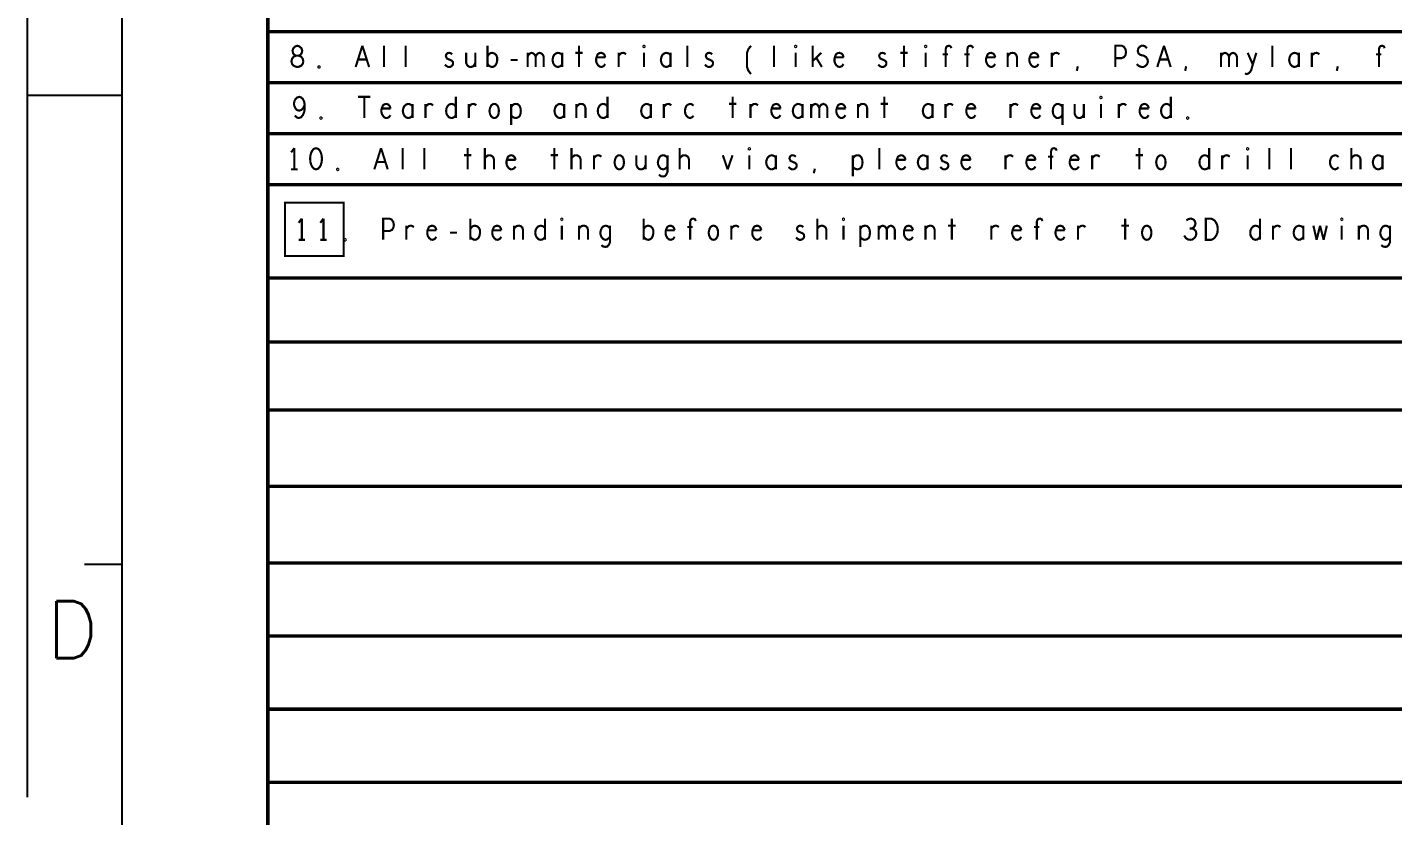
# Model space of a CAD drawing. Header units: millimetres. Extents: x 0 to 442, y 0 to 314.
# Drawn here: x 0 to 81.6, y 93.7 to 140.8 of the extents above; entities that cross this region are included whole.
import ezdxf

# ---------------------------------------------------------------- set-up
doc = ezdxf.new("R2010")
doc.units = ezdxf.units.MM
doc.header["$LTSCALE"] = 23.1
doc.linetypes.add('PHANTOM', pattern=[29.5, 9.5, -1.5, 3, -1.5, 3, -1.5, 9.5])
doc.layers.get('0').update_dxf_attribs({"linetype": 'CONTINUOUS'})
doc.layers.add('0PAPERF', color=2, linetype='PHANTOM', plot=False)
doc.styles.add('SIMPLEX', font='simplex.shx')

msp = doc.modelspace()

# ---------------------------------------------------------------- linework, layer by layer
for p, q in [((5.652, 304.883), (5.652, 5.646)), ((5.652, 136.772), (0.048, 136.772)), ((5.652, 108.754), (3.41, 108.754))]:
    msp.add_line(p, q)
for points, const_width in [([(14.383, 188.483), (14.383, 35.178), (140.911, 35.178), (140.911, 188.483)], 0.203), ([(14.402, 140.593), (140.911, 140.593)], 0.203), ([(19.632, 138.475), (20.034, 139.745)], 0.127), ([(20.034, 139.745), (20.436, 138.475)], 0.127), ([(21.33, 138.475), (21.33, 139.745)], 0.127), ([(22.625, 138.475), (22.625, 139.745)], 0.127), ([(27.517, 138.475), (27.517, 139.745)], 0.127), ([(32.988, 139.745), (32.988, 138.475)], 0.127), ([(39.465, 138.475), (39.465, 139.745)], 0.127), ([(43.271, 138.052), (43.11, 138.263), (43.03, 138.475), (43.03, 139.322), (43.11, 139.533), (43.271, 139.745)], 0.127), ([(44.647, 138.475), (44.647, 139.745)], 0.127), ([(46.964, 138.475), (46.964, 139.745)], 0.127), ([(52.419, 139.745), (52.419, 138.475)], 0.127), ([(54.914, 138.475), (54.914, 139.554), (54.946, 139.66), (55.01, 139.724), (55.107, 139.745), (55.203, 139.703), (55.251, 139.597)], 0.127), ([(56.209, 138.475), (56.209, 139.554), (56.241, 139.66), (56.306, 139.724), (56.402, 139.745), (56.499, 139.703), (56.547, 139.597)], 0.127), ([(65.052, 138.475), (65.052, 139.745), (65.438, 139.745), (65.566, 139.681), (65.663, 139.533), (65.695, 139.364), (65.663, 139.195), (65.582, 139.068), (65.438, 139.004), (65.052, 139.004)], 0.127), ([(66.331, 138.644), (66.46, 138.538), (66.605, 138.475), (66.733, 138.475), (66.862, 138.538), (66.958, 138.644), (67.007, 138.792), (66.974, 138.941), (66.894, 139.068), (66.749, 139.152), (66.556, 139.195), (66.443, 139.279), (66.395, 139.427), (66.427, 139.576), (66.508, 139.681), (66.621, 139.745), (66.733, 139.745), (66.846, 139.703), (66.942, 139.597)], 0.127), ([(67.562, 138.475), (67.964, 139.745)], 0.127), ([(67.964, 139.745), (68.366, 138.475)], 0.127), ([(74.441, 138.475), (74.441, 139.745)], 0.127), ([(80.822, 138.475), (80.822, 139.554), (80.854, 139.66), (80.918, 139.724), (81.015, 139.745), (81.111, 139.703), (81.159, 139.597)], 0.127), ([(20.292, 138.919), (19.777, 138.919)], 0.127), ([(24.975, 138.623), (25.055, 138.538), (25.168, 138.475), (25.264, 138.475), (25.361, 138.517), (25.425, 138.581), (25.457, 138.665), (25.441, 138.792), (25.377, 138.856), (25.087, 138.983), (25.023, 139.131), (25.055, 139.237), (25.119, 139.3), (25.216, 139.322), (25.312, 139.3), (25.409, 139.237)], 0.127), ([(26.238, 139.322), (26.238, 138.729), (26.302, 138.581), (26.399, 138.496), (26.511, 138.475), (26.624, 138.496), (26.72, 138.581), (26.785, 138.729)], 0.127), ([(26.785, 138.475), (26.785, 139.322)], 0.127), ([(27.517, 139.11), (27.598, 139.237), (27.694, 139.3), (27.791, 139.322), (27.936, 139.279), (28.032, 139.195), (28.096, 139.046), (28.096, 138.877), (28.064, 138.708), (28, 138.581), (27.887, 138.496), (27.791, 138.475), (27.694, 138.496), (27.598, 138.56), (27.517, 138.665)], 0.127), ([(28.893, 138.898), (29.311, 138.898)], 0.127), ([(29.915, 139.089), (29.963, 139.195), (30.044, 139.279), (30.156, 139.322), (30.269, 139.279), (30.349, 139.195), (30.398, 139.089), (30.398, 138.475)], 0.127), ([(29.915, 138.475), (29.915, 139.322)], 0.127), ([(30.398, 139.089), (30.446, 139.195), (30.526, 139.279), (30.639, 139.322), (30.751, 139.279), (30.832, 139.195), (30.88, 139.068), (30.88, 138.475)], 0.127), ([(31.983, 139.173), (31.918, 139.258), (31.822, 139.3), (31.709, 139.322), (31.596, 139.279), (31.5, 139.195), (31.436, 139.068), (31.403, 138.898), (31.436, 138.729), (31.5, 138.602), (31.596, 138.517), (31.709, 138.475), (31.822, 138.496), (31.918, 138.56), (31.983, 138.644)], 0.127), ([(31.983, 138.475), (31.983, 139.322)], 0.127), ([(32.763, 139.322), (33.214, 139.322)], 0.127), ([(34.557, 139.046), (34.509, 139.195), (34.429, 139.279), (34.316, 139.322), (34.203, 139.3), (34.107, 139.237), (34.042, 139.089), (34.01, 138.962), (34.01, 138.835), (34.042, 138.708), (34.123, 138.581), (34.22, 138.496), (34.332, 138.475), (34.445, 138.517), (34.557, 138.644)], 0.127), ([(34.042, 139.046), (34.557, 139.046)], 0.127), ([(35.354, 139.152), (35.434, 139.237), (35.515, 139.3), (35.627, 139.322), (35.708, 139.3), (35.804, 139.237)], 0.127), ([(35.354, 138.475), (35.354, 139.322)], 0.127), ([(36.875, 139.322), (36.875, 138.475)], 0.127), ([(38.46, 139.173), (38.395, 139.258), (38.299, 139.3), (38.186, 139.322), (38.073, 139.279), (37.977, 139.195), (37.913, 139.068), (37.88, 138.898), (37.913, 138.729), (37.977, 138.602), (38.073, 138.517), (38.186, 138.475), (38.299, 138.496), (38.395, 138.56), (38.46, 138.644)], 0.127), ([(38.46, 138.475), (38.46, 139.322)], 0.127), ([(40.519, 138.623), (40.6, 138.538), (40.713, 138.475), (40.809, 138.475), (40.906, 138.517), (40.97, 138.581), (41.002, 138.665), (40.986, 138.792), (40.922, 138.856), (40.632, 138.983), (40.568, 139.131), (40.6, 139.237), (40.664, 139.3), (40.761, 139.322), (40.857, 139.3), (40.954, 139.237)], 0.127), ([(45.942, 139.322), (45.942, 138.475)], 0.127), ([(47.479, 139.322), (46.964, 138.835)], 0.127), ([(47.174, 139.025), (47.511, 138.475)], 0.127), ([(48.807, 139.046), (48.758, 139.195), (48.678, 139.279), (48.565, 139.322), (48.453, 139.3), (48.356, 139.237), (48.292, 139.089), (48.26, 138.962), (48.26, 138.835), (48.292, 138.708), (48.372, 138.581), (48.469, 138.496), (48.581, 138.475), (48.694, 138.517), (48.807, 138.644)], 0.127), ([(48.292, 139.046), (48.807, 139.046)], 0.127), ([(50.883, 138.623), (50.963, 138.538), (51.076, 138.475), (51.172, 138.475), (51.269, 138.517), (51.333, 138.581), (51.365, 138.665), (51.349, 138.792), (51.285, 138.856), (50.995, 138.983), (50.931, 139.131), (50.963, 139.237), (51.027, 139.3), (51.124, 139.322), (51.22, 139.3), (51.317, 139.237)], 0.127), ([(52.194, 139.322), (52.645, 139.322)], 0.127), ([(53.715, 139.322), (53.715, 138.475)], 0.127), ([(55.058, 139.237), (54.737, 139.237)], 0.127), ([(56.354, 139.237), (56.032, 139.237)], 0.127), ([(57.875, 139.046), (57.826, 139.195), (57.746, 139.279), (57.633, 139.322), (57.52, 139.3), (57.424, 139.237), (57.36, 139.089), (57.327, 138.962), (57.327, 138.835), (57.36, 138.708), (57.44, 138.581), (57.537, 138.496), (57.649, 138.475), (57.762, 138.517), (57.875, 138.644)], 0.127), ([(57.36, 139.046), (57.875, 139.046)], 0.127), ([(58.623, 139.11), (58.687, 139.216), (58.784, 139.3), (58.912, 139.322), (59.025, 139.3), (59.122, 139.216), (59.17, 139.068), (59.17, 138.475)], 0.127), ([(58.623, 138.475), (58.623, 139.322)], 0.127), ([(60.465, 139.046), (60.417, 139.195), (60.337, 139.279), (60.224, 139.322), (60.111, 139.3), (60.015, 139.237), (59.95, 139.089), (59.918, 138.962), (59.918, 138.835), (59.95, 138.708), (60.031, 138.581), (60.128, 138.496), (60.24, 138.475), (60.353, 138.517), (60.465, 138.644)], 0.127), ([(59.95, 139.046), (60.465, 139.046)], 0.127), ([(61.262, 139.152), (61.342, 139.237), (61.423, 139.3), (61.535, 139.322), (61.616, 139.3), (61.712, 139.237)], 0.127), ([(61.262, 138.475), (61.262, 139.322)], 0.127), ([(68.221, 138.919), (67.707, 138.919)], 0.127), ([(71.368, 139.089), (71.416, 139.195), (71.497, 139.279), (71.609, 139.322), (71.722, 139.279), (71.802, 139.195), (71.85, 139.089), (71.85, 138.475)], 0.127), ([(71.368, 138.475), (71.368, 139.322)], 0.127), ([(71.85, 139.089), (71.899, 139.195), (71.979, 139.279), (72.092, 139.322), (72.204, 139.279), (72.285, 139.195), (72.333, 139.068), (72.333, 138.475)], 0.127), ([(72.808, 138.094), (72.904, 138.052), (73.033, 138.094), (73.114, 138.179), (73.178, 138.284), (73.275, 138.623), (73.484, 139.322)], 0.127), ([(72.969, 139.322), (73.275, 138.623)], 0.127), ([(76.026, 139.173), (75.962, 139.258), (75.865, 139.3), (75.753, 139.322), (75.64, 139.279), (75.544, 139.195), (75.479, 139.068), (75.447, 138.898), (75.479, 138.729), (75.544, 138.602), (75.64, 138.517), (75.753, 138.475), (75.865, 138.496), (75.962, 138.56), (76.026, 138.644)], 0.127), ([(76.026, 138.475), (76.026, 139.322)], 0.127), ([(76.807, 139.152), (76.887, 139.237), (76.968, 139.3), (77.08, 139.322), (77.161, 139.3), (77.257, 139.237)], 0.127), ([(76.807, 138.475), (76.807, 139.322)], 0.127), ([(80.966, 139.237), (80.645, 139.237)], 0.127), ([(62.75, 138.242), (62.815, 138.517)], 0.127), ([(69.227, 138.242), (69.292, 138.517)], 0.127), ([(78.295, 138.242), (78.36, 138.517)], 0.127), ([(14.402, 137.545), (140.911, 137.545)], 0.203), ([(15.99, 135.571), (16.103, 135.466), (16.232, 135.423), (16.361, 135.466), (16.473, 135.593), (16.554, 135.783), (16.586, 135.974), (16.586, 136.206), (16.554, 136.397), (16.473, 136.566), (16.377, 136.651), (16.264, 136.693), (16.135, 136.651), (16.039, 136.566), (15.974, 136.439), (15.942, 136.27), (15.974, 136.122), (16.055, 135.974), (16.151, 135.889), (16.264, 135.868), (16.393, 135.91), (16.489, 136.016), (16.586, 136.206)], 0.127), ([(19.78, 136.693), (20.52, 136.693)], 0.127), ([(20.15, 136.693), (20.15, 135.423)], 0.127), ([(25.621, 136.693), (25.621, 135.423)], 0.127), ([(34.689, 136.693), (34.689, 135.423)], 0.127), ([(42.172, 136.693), (42.172, 135.423)], 0.127), ([(46.871, 136.037), (46.919, 136.143), (47, 136.228), (47.112, 136.27), (47.225, 136.228), (47.305, 136.143), (47.354, 136.037), (47.354, 135.423)], 0.127), ([(47.354, 136.037), (47.402, 136.143), (47.482, 136.228), (47.595, 136.27), (47.707, 136.228), (47.788, 136.143), (47.836, 136.016), (47.836, 135.423)], 0.127), ([(51.24, 136.693), (51.24, 135.423)], 0.127), ([(68.37, 136.693), (68.37, 135.423)], 0.127), ([(21.719, 135.995), (21.671, 136.143), (21.59, 136.228), (21.478, 136.27), (21.365, 136.249), (21.269, 136.185), (21.204, 136.037), (21.172, 135.91), (21.172, 135.783), (21.204, 135.656), (21.285, 135.529), (21.381, 135.444), (21.494, 135.423), (21.606, 135.466), (21.719, 135.593)], 0.127), ([(21.204, 135.995), (21.719, 135.995)], 0.127), ([(23.031, 136.122), (22.966, 136.206), (22.87, 136.249), (22.757, 136.27), (22.644, 136.228), (22.548, 136.143), (22.484, 136.016), (22.451, 135.847), (22.484, 135.677), (22.548, 135.55), (22.644, 135.466), (22.757, 135.423), (22.87, 135.444), (22.966, 135.508), (23.031, 135.593)], 0.127), ([(23.031, 135.423), (23.031, 136.27)], 0.127), ([(23.811, 136.101), (23.892, 136.185), (23.972, 136.249), (24.085, 136.27), (24.165, 136.249), (24.262, 136.185)], 0.127), ([(23.811, 135.423), (23.811, 136.27)], 0.127), ([(25.621, 135.614), (25.557, 135.508), (25.461, 135.444), (25.348, 135.423), (25.219, 135.466), (25.123, 135.571), (25.058, 135.698), (25.042, 135.847), (25.058, 135.995), (25.123, 136.122), (25.219, 136.228), (25.348, 136.27), (25.461, 136.249), (25.541, 136.206), (25.621, 136.122)], 0.127), ([(26.402, 136.101), (26.482, 136.185), (26.563, 136.249), (26.675, 136.27), (26.756, 136.249), (26.852, 136.185)], 0.127), ([(26.402, 135.423), (26.402, 136.27)], 0.127), ([(28.928, 136.079), (29.009, 136.185), (29.089, 136.249), (29.218, 136.27), (29.331, 136.249), (29.443, 136.143), (29.492, 135.995), (29.508, 135.847), (29.492, 135.698), (29.443, 135.55), (29.347, 135.466), (29.218, 135.423), (29.105, 135.444), (28.993, 135.508), (28.928, 135.593)], 0.127), ([(28.928, 135), (28.928, 136.27)], 0.127), ([(32.098, 136.122), (32.034, 136.206), (31.938, 136.249), (31.825, 136.27), (31.712, 136.228), (31.616, 136.143), (31.552, 136.016), (31.519, 135.847), (31.552, 135.677), (31.616, 135.55), (31.712, 135.466), (31.825, 135.423), (31.938, 135.444), (32.034, 135.508), (32.098, 135.593)], 0.127), ([(32.098, 135.423), (32.098, 136.27)], 0.127), ([(32.831, 136.058), (32.895, 136.164), (32.992, 136.249), (33.12, 136.27), (33.233, 136.249), (33.329, 136.164), (33.378, 136.016), (33.378, 135.423)], 0.127), ([(32.831, 135.423), (32.831, 136.27)], 0.127), ([(34.689, 135.614), (34.625, 135.508), (34.528, 135.444), (34.416, 135.423), (34.287, 135.466), (34.191, 135.571), (34.126, 135.698), (34.11, 135.847), (34.126, 135.995), (34.191, 136.122), (34.287, 136.228), (34.416, 136.27), (34.528, 136.249), (34.609, 136.206), (34.689, 136.122)], 0.127), ([(37.28, 136.122), (37.216, 136.206), (37.119, 136.249), (37.006, 136.27), (36.894, 136.228), (36.797, 136.143), (36.733, 136.016), (36.701, 135.847), (36.733, 135.677), (36.797, 135.55), (36.894, 135.466), (37.006, 135.423), (37.119, 135.444), (37.216, 135.508), (37.28, 135.593)], 0.127), ([(37.28, 135.423), (37.28, 136.27)], 0.127), ([(38.061, 136.101), (38.141, 136.185), (38.222, 136.249), (38.334, 136.27), (38.415, 136.249), (38.511, 136.185)], 0.127), ([(38.061, 135.423), (38.061, 136.27)], 0.127), ([(39.839, 136.164), (39.726, 136.249), (39.629, 136.27), (39.501, 136.228), (39.404, 136.143), (39.34, 135.995), (39.324, 135.847), (39.34, 135.698), (39.404, 135.571), (39.501, 135.466), (39.629, 135.423), (39.742, 135.466), (39.839, 135.55)], 0.127), ([(41.947, 136.27), (42.397, 136.27)], 0.127), ([(43.242, 136.101), (43.323, 136.185), (43.403, 136.249), (43.516, 136.27), (43.596, 136.249), (43.693, 136.185)], 0.127), ([(43.242, 135.423), (43.242, 136.27)], 0.127), ([(45.036, 135.995), (44.988, 136.143), (44.908, 136.228), (44.795, 136.27), (44.682, 136.249), (44.586, 136.185), (44.522, 136.037), (44.489, 135.91), (44.489, 135.783), (44.522, 135.656), (44.602, 135.529), (44.699, 135.444), (44.811, 135.423), (44.924, 135.466), (45.036, 135.593)], 0.127), ([(44.522, 135.995), (45.036, 135.995)], 0.127), ([(46.348, 136.122), (46.283, 136.206), (46.187, 136.249), (46.074, 136.27), (45.962, 136.228), (45.865, 136.143), (45.801, 136.016), (45.769, 135.847), (45.801, 135.677), (45.865, 135.55), (45.962, 135.466), (46.074, 135.423), (46.187, 135.444), (46.283, 135.508), (46.348, 135.593)], 0.127), ([(46.348, 135.423), (46.348, 136.27)], 0.127), ([(46.871, 135.423), (46.871, 136.27)], 0.127), ([(48.923, 135.995), (48.874, 136.143), (48.794, 136.228), (48.681, 136.27), (48.568, 136.249), (48.472, 136.185), (48.408, 136.037), (48.375, 135.91), (48.375, 135.783), (48.408, 135.656), (48.488, 135.529), (48.585, 135.444), (48.697, 135.423), (48.81, 135.466), (48.923, 135.593)], 0.127), ([(48.408, 135.995), (48.923, 135.995)], 0.127), ([(49.671, 136.058), (49.735, 136.164), (49.832, 136.249), (49.96, 136.27), (50.073, 136.249), (50.17, 136.164), (50.218, 136.016), (50.218, 135.423)], 0.127), ([(49.671, 135.423), (49.671, 136.27)], 0.127), ([(51.015, 136.27), (51.465, 136.27)], 0.127), ([(54.12, 136.122), (54.056, 136.206), (53.959, 136.249), (53.847, 136.27), (53.734, 136.228), (53.638, 136.143), (53.573, 136.016), (53.541, 135.847), (53.573, 135.677), (53.638, 135.55), (53.734, 135.466), (53.847, 135.423), (53.959, 135.444), (54.056, 135.508), (54.12, 135.593)], 0.127), ([(54.12, 135.423), (54.12, 136.27)], 0.127), ([(54.901, 136.101), (54.981, 136.185), (55.062, 136.249), (55.174, 136.27), (55.255, 136.249), (55.351, 136.185)], 0.127), ([(54.901, 135.423), (54.901, 136.27)], 0.127), ([(56.695, 135.995), (56.647, 136.143), (56.566, 136.228), (56.454, 136.27), (56.341, 136.249), (56.244, 136.185), (56.18, 136.037), (56.148, 135.91), (56.148, 135.783), (56.18, 135.656), (56.261, 135.529), (56.357, 135.444), (56.47, 135.423), (56.582, 135.466), (56.695, 135.593)], 0.127), ([(56.18, 135.995), (56.695, 135.995)], 0.127), ([(58.787, 136.101), (58.867, 136.185), (58.948, 136.249), (59.06, 136.27), (59.141, 136.249), (59.238, 136.185)], 0.127), ([(58.787, 135.423), (58.787, 136.27)], 0.127), ([(60.581, 135.995), (60.533, 136.143), (60.452, 136.228), (60.34, 136.27), (60.227, 136.249), (60.131, 136.185), (60.066, 136.037), (60.034, 135.91), (60.034, 135.783), (60.066, 135.656), (60.147, 135.529), (60.243, 135.444), (60.356, 135.423), (60.468, 135.466), (60.581, 135.593)], 0.127), ([(60.066, 135.995), (60.581, 135.995)], 0.127), ([(61.893, 136.079), (61.812, 136.185), (61.716, 136.249), (61.603, 136.27), (61.506, 136.249), (61.394, 136.143), (61.329, 135.995), (61.313, 135.847), (61.329, 135.698), (61.394, 135.55), (61.506, 135.444), (61.603, 135.423), (61.716, 135.444), (61.812, 135.508), (61.893, 135.614)], 0.127), ([(61.893, 135), (61.893, 136.27)], 0.127), ([(62.625, 136.27), (62.625, 135.677), (62.689, 135.529), (62.786, 135.444), (62.898, 135.423), (63.011, 135.444), (63.107, 135.529), (63.172, 135.677)], 0.127), ([(63.172, 135.423), (63.172, 136.27)], 0.127), ([(64.194, 136.27), (64.194, 135.423)], 0.127), ([(65.264, 136.101), (65.344, 136.185), (65.425, 136.249), (65.537, 136.27), (65.618, 136.249), (65.714, 136.185)], 0.127), ([(65.264, 135.423), (65.264, 136.27)], 0.127), ([(67.058, 135.995), (67.01, 136.143), (66.929, 136.228), (66.817, 136.27), (66.704, 136.249), (66.608, 136.185), (66.543, 136.037), (66.511, 135.91), (66.511, 135.783), (66.543, 135.656), (66.624, 135.529), (66.72, 135.444), (66.833, 135.423), (66.945, 135.466), (67.058, 135.593)], 0.127), ([(66.543, 135.995), (67.058, 135.995)], 0.127), ([(68.37, 135.614), (68.305, 135.508), (68.209, 135.444), (68.096, 135.423), (67.967, 135.466), (67.871, 135.571), (67.806, 135.698), (67.79, 135.847), (67.806, 135.995), (67.871, 136.122), (67.967, 136.228), (68.096, 136.27), (68.209, 136.249), (68.289, 136.206), (68.37, 136.122)], 0.127), ([(14.402, 134.497), (140.911, 134.497)], 0.203), ([(15.968, 133.625), (15.775, 133.371)], 0.127), ([(15.968, 132.355), (15.968, 133.625)], 0.127), ([(20.748, 132.355), (21.15, 133.625)], 0.127), ([(21.15, 133.625), (21.552, 132.355)], 0.127), ([(22.445, 132.355), (22.445, 133.625)], 0.127), ([(23.74, 132.355), (23.74, 133.625)], 0.127), ([(26.106, 133.202), (26.557, 133.202)], 0.127), ([(26.331, 133.625), (26.331, 132.355)], 0.127), ([(27.353, 132.355), (27.353, 133.625)], 0.127), ([(27.353, 133.011), (27.434, 133.117), (27.514, 133.181), (27.643, 133.202), (27.739, 133.181), (27.852, 133.096), (27.9, 132.969), (27.9, 132.355)], 0.127), ([(29.196, 132.927), (29.147, 133.075), (29.067, 133.16), (28.954, 133.202), (28.842, 133.181), (28.745, 133.117), (28.681, 132.969), (28.649, 132.842), (28.649, 132.715), (28.681, 132.588), (28.761, 132.461), (28.858, 132.376), (28.97, 132.355), (29.083, 132.398), (29.196, 132.525)], 0.127), ([(31.288, 133.202), (31.738, 133.202)], 0.127), ([(31.513, 133.625), (31.513, 132.355)], 0.127), ([(32.535, 132.355), (32.535, 133.625)], 0.127), ([(32.535, 133.011), (32.615, 133.117), (32.696, 133.181), (32.824, 133.202), (32.921, 133.181), (33.034, 133.096), (33.082, 132.969), (33.082, 132.355)], 0.127), ([(33.878, 133.033), (33.959, 133.117), (34.039, 133.181), (34.152, 133.202), (34.232, 133.181), (34.329, 133.117)], 0.127), ([(33.878, 132.355), (33.878, 133.202)], 0.127), ([(36.421, 133.202), (36.421, 132.609), (36.485, 132.461), (36.582, 132.376), (36.694, 132.355), (36.807, 132.376), (36.904, 132.461), (36.968, 132.609)], 0.127), ([(36.968, 132.355), (36.968, 133.202)], 0.127), ([(38.279, 133.033), (38.215, 133.117), (38.119, 133.181), (38.006, 133.202), (37.877, 133.16), (37.797, 133.075), (37.733, 132.927), (37.7, 132.779), (37.716, 132.652), (37.781, 132.503), (37.877, 132.398), (38.006, 132.355), (38.102, 132.376), (38.215, 132.461), (38.279, 132.546)], 0.127), ([(37.765, 132.038), (37.877, 131.953), (38.006, 131.932), (38.119, 131.953), (38.215, 132.059), (38.279, 132.207), (38.279, 133.202)], 0.127), ([(39.012, 132.355), (39.012, 133.625)], 0.127), ([(39.012, 133.011), (39.092, 133.117), (39.173, 133.181), (39.301, 133.202), (39.398, 133.181), (39.511, 133.096), (39.559, 132.969), (39.559, 132.355)], 0.127), ([(41.587, 133.202), (41.876, 132.355)], 0.127), ([(41.876, 132.355), (42.166, 133.202)], 0.127), ([(43.171, 133.202), (43.171, 132.355)], 0.127), ([(44.756, 133.054), (44.692, 133.138), (44.596, 133.181), (44.483, 133.202), (44.37, 133.16), (44.274, 133.075), (44.21, 132.948), (44.177, 132.779), (44.21, 132.609), (44.274, 132.482), (44.37, 132.398), (44.483, 132.355), (44.596, 132.376), (44.692, 132.44), (44.756, 132.525)], 0.127), ([(44.756, 132.355), (44.756, 133.202)], 0.127), ([(45.521, 132.503), (45.602, 132.419), (45.714, 132.355), (45.811, 132.355), (45.907, 132.398), (45.971, 132.461), (46.004, 132.546), (45.988, 132.673), (45.923, 132.736), (45.634, 132.863), (45.569, 133.011), (45.602, 133.117), (45.666, 133.181), (45.762, 133.202), (45.859, 133.181), (45.955, 133.117)], 0.127), ([(49.359, 133.011), (49.439, 133.117), (49.52, 133.181), (49.648, 133.202), (49.761, 133.181), (49.874, 133.075), (49.922, 132.927), (49.938, 132.779), (49.922, 132.63), (49.874, 132.482), (49.777, 132.398), (49.648, 132.355), (49.536, 132.376), (49.423, 132.44), (49.359, 132.525)], 0.127), ([(49.359, 131.932), (49.359, 133.202)], 0.127), ([(50.944, 132.355), (50.944, 133.625)], 0.127), ([(52.513, 132.927), (52.465, 133.075), (52.384, 133.16), (52.272, 133.202), (52.159, 133.181), (52.062, 133.117), (51.998, 132.969), (51.966, 132.842), (51.966, 132.715), (51.998, 132.588), (52.079, 132.461), (52.175, 132.376), (52.288, 132.355), (52.4, 132.398), (52.513, 132.525)], 0.127), ([(53.824, 133.054), (53.76, 133.138), (53.663, 133.181), (53.551, 133.202), (53.438, 133.16), (53.342, 133.075), (53.277, 132.948), (53.245, 132.779), (53.277, 132.609), (53.342, 132.482), (53.438, 132.398), (53.551, 132.355), (53.663, 132.376), (53.76, 132.44), (53.824, 132.525)], 0.127), ([(53.824, 132.355), (53.824, 133.202)], 0.127), ([(54.589, 132.503), (54.669, 132.419), (54.782, 132.355), (54.878, 132.355), (54.975, 132.398), (55.039, 132.461), (55.071, 132.546), (55.055, 132.673), (54.991, 132.736), (54.701, 132.863), (54.637, 133.011), (54.669, 133.117), (54.734, 133.181), (54.83, 133.202), (54.927, 133.181), (55.023, 133.117)], 0.127), ([(56.399, 132.927), (56.351, 133.075), (56.27, 133.16), (56.158, 133.202), (56.045, 133.181), (55.948, 133.117), (55.884, 132.969), (55.852, 132.842), (55.852, 132.715), (55.884, 132.588), (55.965, 132.461), (56.061, 132.376), (56.174, 132.355), (56.286, 132.398), (56.399, 132.525)], 0.127), ([(58.491, 133.033), (58.572, 133.117), (58.652, 133.181), (58.765, 133.202), (58.845, 133.181), (58.942, 133.117)], 0.127), ([(58.491, 132.355), (58.491, 133.202)], 0.127), ([(60.285, 132.927), (60.237, 133.075), (60.156, 133.16), (60.044, 133.202), (59.931, 133.181), (59.835, 133.117), (59.77, 132.969), (59.738, 132.842), (59.738, 132.715), (59.77, 132.588), (59.851, 132.461), (59.947, 132.376), (60.06, 132.355), (60.172, 132.398), (60.285, 132.525)], 0.127), ([(61.355, 133.117), (61.034, 133.117)], 0.127), ([(61.211, 132.355), (61.211, 133.435), (61.243, 133.541), (61.307, 133.604), (61.404, 133.625), (61.5, 133.583), (61.548, 133.477)], 0.127), ([(62.876, 132.927), (62.828, 133.075), (62.747, 133.16), (62.635, 133.202), (62.522, 133.181), (62.425, 133.117), (62.361, 132.969), (62.329, 132.842), (62.329, 132.715), (62.361, 132.588), (62.442, 132.461), (62.538, 132.376), (62.651, 132.355), (62.763, 132.398), (62.876, 132.525)], 0.127), ([(63.673, 133.033), (63.753, 133.117), (63.834, 133.181), (63.946, 133.202), (64.027, 133.181), (64.123, 133.117)], 0.127), ([(63.673, 132.355), (63.673, 133.202)], 0.127), ([(66.263, 133.202), (66.714, 133.202)], 0.127), ([(66.489, 133.625), (66.489, 132.355)], 0.127), ([(70.664, 132.546), (70.6, 132.44), (70.504, 132.376), (70.391, 132.355), (70.262, 132.398), (70.166, 132.503), (70.101, 132.63), (70.085, 132.779), (70.101, 132.927), (70.166, 133.054), (70.262, 133.16), (70.391, 133.202), (70.504, 133.181), (70.584, 133.138), (70.664, 133.054)], 0.127), ([(70.664, 133.625), (70.664, 132.355)], 0.127), ([(71.445, 133.033), (71.526, 133.117), (71.606, 133.181), (71.719, 133.202), (71.799, 133.181), (71.896, 133.117)], 0.127), ([(71.445, 132.355), (71.445, 133.202)], 0.127), ([(72.966, 133.202), (72.966, 132.355)], 0.127), ([(74.261, 132.355), (74.261, 133.625)], 0.127), ([(75.556, 132.355), (75.556, 133.625)], 0.127), ([(78.405, 133.096), (78.292, 133.181), (78.196, 133.202), (78.067, 133.16), (77.97, 133.075), (77.906, 132.927), (77.89, 132.779), (77.906, 132.63), (77.97, 132.503), (78.067, 132.398), (78.196, 132.355), (78.308, 132.398), (78.405, 132.482)], 0.127), ([(79.169, 132.355), (79.169, 133.625)], 0.127), ([(79.169, 133.011), (79.25, 133.117), (79.33, 133.181), (79.459, 133.202), (79.555, 133.181), (79.668, 133.096), (79.716, 132.969), (79.716, 132.355)], 0.127), ([(81.028, 133.054), (80.963, 133.138), (80.867, 133.181), (80.754, 133.202), (80.642, 133.16), (80.545, 133.075), (80.481, 132.948), (80.449, 132.779), (80.481, 132.609), (80.545, 132.482), (80.642, 132.398), (80.754, 132.355), (80.867, 132.376), (80.963, 132.44), (81.028, 132.525)], 0.127), ([(81.028, 132.355), (81.028, 133.202)], 0.127), ([(15.775, 132.355), (16.161, 132.355)], 0.127), ([(21.407, 132.8), (20.892, 132.8)], 0.127), ([(28.681, 132.927), (29.196, 132.927)], 0.127), ([(47.025, 132.122), (47.09, 132.398)], 0.127), ([(51.998, 132.927), (52.513, 132.927)], 0.127), ([(55.884, 132.927), (56.399, 132.927)], 0.127), ([(59.77, 132.927), (60.285, 132.927)], 0.127), ([(62.361, 132.927), (62.876, 132.927)], 0.127), ([(14.402, 131.449), (140.911, 131.449)], 0.203), ([(16.415, 129.417), (16.222, 129.163)], 0.127), ([(16.415, 128.147), (16.415, 129.417)], 0.127), ([(17.71, 129.417), (17.517, 129.163)], 0.127), ([(17.71, 128.147), (17.71, 129.417)], 0.127), ([(21.275, 128.147), (21.275, 129.417), (21.661, 129.417), (21.79, 129.353), (21.886, 129.205), (21.918, 129.036), (21.886, 128.866), (21.806, 128.739), (21.661, 128.676), (21.275, 128.676)], 0.127), ([(22.667, 128.824), (22.747, 128.909), (22.828, 128.972), (22.94, 128.993), (23.021, 128.972), (23.117, 128.909)], 0.127), ([(22.667, 128.147), (22.667, 128.993)], 0.127), ([(24.461, 128.718), (24.413, 128.866), (24.332, 128.951), (24.22, 128.993), (24.107, 128.972), (24.01, 128.909), (23.946, 128.761), (23.914, 128.634), (23.914, 128.507), (23.946, 128.38), (24.026, 128.253), (24.123, 128.168), (24.236, 128.147), (24.348, 128.189), (24.461, 128.316)], 0.127), ([(26.489, 128.147), (26.489, 129.417)], 0.127), ([(26.489, 128.782), (26.569, 128.909), (26.666, 128.972), (26.762, 128.993), (26.907, 128.951), (27.003, 128.866), (27.068, 128.718), (27.068, 128.549), (27.035, 128.38), (26.971, 128.253), (26.859, 128.168), (26.762, 128.147), (26.666, 128.168), (26.569, 128.231), (26.489, 128.337)], 0.127), ([(28.347, 128.718), (28.299, 128.866), (28.218, 128.951), (28.106, 128.993), (27.993, 128.972), (27.896, 128.909), (27.832, 128.761), (27.8, 128.634), (27.8, 128.507), (27.832, 128.38), (27.913, 128.253), (28.009, 128.168), (28.122, 128.147), (28.234, 128.189), (28.347, 128.316)], 0.127), ([(29.095, 128.782), (29.16, 128.888), (29.256, 128.972), (29.385, 128.993), (29.498, 128.972), (29.594, 128.888), (29.642, 128.739), (29.642, 128.147)], 0.127), ([(29.095, 128.147), (29.095, 128.993)], 0.127), ([(30.954, 128.337), (30.89, 128.231), (30.793, 128.168), (30.68, 128.147), (30.552, 128.189), (30.455, 128.295), (30.391, 128.422), (30.375, 128.57), (30.391, 128.718), (30.455, 128.845), (30.552, 128.951), (30.68, 128.993), (30.793, 128.972), (30.873, 128.93), (30.954, 128.845)], 0.127), ([(30.954, 129.417), (30.954, 128.147)], 0.127), ([(31.96, 128.993), (31.96, 128.147)], 0.127), ([(32.982, 128.782), (33.046, 128.888), (33.143, 128.972), (33.271, 128.993), (33.384, 128.972), (33.48, 128.888), (33.529, 128.739), (33.529, 128.147)], 0.127), ([(32.982, 128.147), (32.982, 128.993)], 0.127), ([(34.84, 128.824), (34.776, 128.909), (34.679, 128.972), (34.566, 128.993), (34.438, 128.951), (34.357, 128.866), (34.293, 128.718), (34.261, 128.57), (34.277, 128.443), (34.341, 128.295), (34.438, 128.189), (34.566, 128.147), (34.663, 128.168), (34.776, 128.253), (34.84, 128.337)], 0.127), ([(34.325, 127.829), (34.438, 127.745), (34.566, 127.723), (34.679, 127.745), (34.776, 127.85), (34.84, 127.999), (34.84, 128.993)], 0.127), ([(36.852, 128.147), (36.852, 129.417)], 0.127), ([(36.852, 128.782), (36.932, 128.909), (37.029, 128.972), (37.125, 128.993), (37.27, 128.951), (37.367, 128.866), (37.431, 128.718), (37.431, 128.549), (37.399, 128.38), (37.334, 128.253), (37.222, 128.168), (37.125, 128.147), (37.029, 128.168), (36.932, 128.231), (36.852, 128.337)], 0.127), ([(38.71, 128.718), (38.662, 128.866), (38.581, 128.951), (38.469, 128.993), (38.356, 128.972), (38.26, 128.909), (38.195, 128.761), (38.163, 128.634), (38.163, 128.507), (38.195, 128.38), (38.276, 128.253), (38.372, 128.168), (38.485, 128.147), (38.597, 128.189), (38.71, 128.316)], 0.127), ([(39.636, 128.147), (39.636, 129.226), (39.668, 129.332), (39.732, 129.396), (39.829, 129.417), (39.925, 129.374), (39.973, 129.269)], 0.127), ([(42.098, 128.824), (42.178, 128.909), (42.259, 128.972), (42.371, 128.993), (42.452, 128.972), (42.548, 128.909)], 0.127), ([(42.098, 128.147), (42.098, 128.993)], 0.127), ([(43.892, 128.718), (43.844, 128.866), (43.763, 128.951), (43.651, 128.993), (43.538, 128.972), (43.441, 128.909), (43.377, 128.761), (43.345, 128.634), (43.345, 128.507), (43.377, 128.38), (43.457, 128.253), (43.554, 128.168), (43.667, 128.147), (43.779, 128.189), (43.892, 128.316)], 0.127), ([(45.968, 128.295), (46.048, 128.21), (46.161, 128.147), (46.257, 128.147), (46.354, 128.189), (46.418, 128.253), (46.45, 128.337), (46.434, 128.464), (46.37, 128.528), (46.08, 128.655), (46.016, 128.803), (46.048, 128.909), (46.113, 128.972), (46.209, 128.993), (46.306, 128.972), (46.402, 128.909)], 0.127), ([(47.231, 128.147), (47.231, 129.417)], 0.127), ([(47.231, 128.803), (47.311, 128.909), (47.392, 128.972), (47.52, 128.993), (47.617, 128.972), (47.73, 128.888), (47.778, 128.761), (47.778, 128.147)], 0.127), ([(48.8, 128.993), (48.8, 128.147)], 0.127), ([(49.806, 128.803), (49.886, 128.909), (49.967, 128.972), (50.095, 128.993), (50.208, 128.972), (50.321, 128.866), (50.369, 128.718), (50.385, 128.57), (50.369, 128.422), (50.321, 128.274), (50.224, 128.189), (50.095, 128.147), (49.983, 128.168), (49.87, 128.231), (49.806, 128.316)], 0.127), ([(49.806, 127.723), (49.806, 128.993)], 0.127), ([(50.908, 128.761), (50.956, 128.866), (51.037, 128.951), (51.149, 128.993), (51.262, 128.951), (51.342, 128.866), (51.391, 128.761), (51.391, 128.147)], 0.127), ([(50.908, 128.147), (50.908, 128.993)], 0.127), ([(51.391, 128.761), (51.439, 128.866), (51.519, 128.951), (51.632, 128.993), (51.744, 128.951), (51.825, 128.866), (51.873, 128.739), (51.873, 128.147)], 0.127), ([(52.96, 128.718), (52.911, 128.866), (52.831, 128.951), (52.718, 128.993), (52.606, 128.972), (52.509, 128.909), (52.445, 128.761), (52.413, 128.634), (52.413, 128.507), (52.445, 128.38), (52.525, 128.253), (52.622, 128.168), (52.734, 128.147), (52.847, 128.189), (52.96, 128.316)], 0.127), ([(53.708, 128.782), (53.772, 128.888), (53.869, 128.972), (53.997, 128.993), (54.11, 128.972), (54.207, 128.888), (54.255, 128.739), (54.255, 128.147)], 0.127), ([(53.708, 128.147), (53.708, 128.993)], 0.127), ([(55.052, 128.993), (55.502, 128.993)], 0.127), ([(55.277, 129.417), (55.277, 128.147)], 0.127), ([(57.642, 128.824), (57.723, 128.909), (57.803, 128.972), (57.916, 128.993), (57.996, 128.972), (58.093, 128.909)], 0.127), ([(57.642, 128.147), (57.642, 128.993)], 0.127), ([(59.437, 128.718), (59.388, 128.866), (59.308, 128.951), (59.195, 128.993), (59.083, 128.972), (58.986, 128.909), (58.922, 128.761), (58.89, 128.634), (58.89, 128.507), (58.922, 128.38), (59.002, 128.253), (59.099, 128.168), (59.211, 128.147), (59.324, 128.189), (59.437, 128.316)], 0.127), ([(60.362, 128.147), (60.362, 129.226), (60.394, 129.332), (60.458, 129.396), (60.555, 129.417), (60.652, 129.374), (60.7, 129.269)], 0.127), ([(62.027, 128.718), (61.979, 128.866), (61.899, 128.951), (61.786, 128.993), (61.673, 128.972), (61.577, 128.909), (61.513, 128.761), (61.48, 128.634), (61.48, 128.507), (61.513, 128.38), (61.593, 128.253), (61.69, 128.168), (61.802, 128.147), (61.915, 128.189), (62.027, 128.316)], 0.127), ([(62.824, 128.824), (62.904, 128.909), (62.985, 128.972), (63.098, 128.993), (63.178, 128.972), (63.275, 128.909)], 0.127), ([(62.824, 128.147), (62.824, 128.993)], 0.127), ([(65.415, 128.993), (65.865, 128.993)], 0.127), ([(65.64, 129.417), (65.64, 128.147)], 0.127), ([(69.639, 128.824), (69.735, 128.888), (69.816, 128.993), (69.848, 129.12), (69.816, 129.247), (69.735, 129.353), (69.591, 129.417), (69.446, 129.396), (69.301, 129.311)], 0.127), ([(73.702, 128.337), (73.638, 128.231), (73.541, 128.168), (73.428, 128.147), (73.3, 128.189), (73.203, 128.295), (73.139, 128.422), (73.123, 128.57), (73.139, 128.718), (73.203, 128.845), (73.3, 128.951), (73.428, 128.993), (73.541, 128.972), (73.622, 128.93), (73.702, 128.845)], 0.127), ([(73.702, 129.417), (73.702, 128.147)], 0.127), ([(74.483, 128.824), (74.563, 128.909), (74.644, 128.972), (74.756, 128.993), (74.837, 128.972), (74.933, 128.909)], 0.127), ([(74.483, 128.147), (74.483, 128.993)], 0.127), ([(76.293, 128.845), (76.229, 128.93), (76.132, 128.972), (76.019, 128.993), (75.907, 128.951), (75.81, 128.866), (75.746, 128.739), (75.714, 128.57), (75.746, 128.401), (75.81, 128.274), (75.907, 128.189), (76.019, 128.147), (76.132, 128.168), (76.229, 128.231), (76.293, 128.316)], 0.127), ([(76.293, 128.147), (76.293, 128.993)], 0.127), ([(76.897, 128.993), (77.09, 128.147)], 0.127), ([(77.09, 128.147), (77.299, 128.993)], 0.127), ([(77.299, 128.993), (77.508, 128.147)], 0.127), ([(77.508, 128.147), (77.701, 128.993)], 0.127), ([(78.594, 128.993), (78.594, 128.147)], 0.127), ([(79.616, 128.782), (79.68, 128.888), (79.777, 128.972), (79.905, 128.993), (80.018, 128.972), (80.115, 128.888), (80.163, 128.739), (80.163, 128.147)], 0.127), ([(79.616, 128.147), (79.616, 128.993)], 0.127), ([(81.474, 128.824), (81.41, 128.909), (81.314, 128.972), (81.201, 128.993), (81.072, 128.951), (80.992, 128.866), (80.928, 128.718), (80.895, 128.57), (80.911, 128.443), (80.976, 128.295), (81.072, 128.189), (81.201, 128.147), (81.297, 128.168), (81.41, 128.253), (81.474, 128.337)], 0.127), ([(80.96, 127.829), (81.072, 127.745), (81.201, 127.723), (81.314, 127.745), (81.41, 127.85), (81.474, 127.999), (81.474, 128.993)], 0.127), ([(16.222, 128.147), (16.608, 128.147)], 0.127), ([(17.517, 128.147), (17.903, 128.147)], 0.127), ([(23.946, 128.718), (24.461, 128.718)], 0.127), ([(25.274, 128.57), (25.692, 128.57)], 0.127), ([(27.832, 128.718), (28.347, 128.718)], 0.127), ([(38.195, 128.718), (38.71, 128.718)], 0.127), ([(39.78, 128.909), (39.459, 128.909)], 0.127), ([(43.377, 128.718), (43.892, 128.718)], 0.127), ([(52.445, 128.718), (52.96, 128.718)], 0.127), ([(58.922, 128.718), (59.437, 128.718)], 0.127), ([(60.507, 128.909), (60.185, 128.909)], 0.127), ([(61.513, 128.718), (62.027, 128.718)], 0.127), ([(69.172, 128.401), (69.269, 128.253), (69.398, 128.168), (69.542, 128.147), (69.671, 128.168), (69.8, 128.274), (69.88, 128.401), (69.896, 128.528), (69.864, 128.676), (69.752, 128.782), (69.639, 128.824), (69.494, 128.824)], 0.127), ([(14.402, 125.861), (140.911, 125.861)], 0.203), ([(14.402, 122.045), (140.911, 122.045)], 0.203), ([(14.402, 117.981), (140.911, 117.981)], 0.203), ([(14.402, 113.409), (140.911, 113.409)], 0.203), ([(14.402, 108.837), (140.911, 108.837)], 0.203), ([(14.402, 104.468), (140.911, 104.468)], 0.203), ([(14.402, 100.1), (140.911, 100.1)], 0.203), ([(14.402, 95.731), (140.911, 95.731)], 0.203)]:
    msp.add_lwpolyline(points, dxfattribs=dict(const_width=const_width))
at = {"const_width": 0.127}
for points in [[(16.148, 138.475), (16.261, 138.496), (16.389, 138.56), (16.47, 138.665), (16.502, 138.814), (16.47, 138.962), (16.373, 139.089), (16.229, 139.152), (16.068, 139.152), (15.971, 139.195), (15.891, 139.3), (15.859, 139.449), (15.907, 139.597), (16.019, 139.703), (16.148, 139.745), (16.277, 139.703), (16.389, 139.597), (16.438, 139.449), (16.405, 139.3), (16.325, 139.195), (16.229, 139.152), (16.068, 139.152), (15.923, 139.089), (15.826, 138.962), (15.794, 138.814), (15.826, 138.665), (15.907, 138.56), (16.036, 138.496)], [(36.875, 139.66), (36.842, 139.681), (36.842, 139.724), (36.875, 139.745), (36.907, 139.724), (36.907, 139.681)], [(45.942, 139.66), (45.91, 139.681), (45.91, 139.724), (45.942, 139.745), (45.975, 139.724), (45.975, 139.681)], [(53.715, 139.66), (53.683, 139.681), (53.683, 139.724), (53.715, 139.745), (53.747, 139.724), (53.747, 139.681)], [(17.444, 138.433), (17.411, 138.454), (17.411, 138.496), (17.444, 138.517), (17.476, 138.496), (17.476, 138.454)], [(64.194, 136.609), (64.162, 136.63), (64.162, 136.672), (64.194, 136.693), (64.226, 136.672), (64.226, 136.63)], [(17.559, 135.381), (17.527, 135.402), (17.527, 135.444), (17.559, 135.466), (17.592, 135.444), (17.592, 135.402)], [(27.923, 135.423), (27.826, 135.444), (27.73, 135.529), (27.665, 135.677), (27.633, 135.847), (27.665, 136.016), (27.73, 136.164), (27.826, 136.249), (27.923, 136.27), (28.019, 136.249), (28.116, 136.164), (28.18, 136.016), (28.196, 135.847), (28.18, 135.677), (28.116, 135.529), (28.019, 135.444)], [(69.375, 135.381), (69.343, 135.402), (69.343, 135.444), (69.375, 135.466), (69.408, 135.444), (69.408, 135.402)], [(17.263, 133.625), (17.135, 133.583), (17.038, 133.477), (16.974, 133.35), (16.926, 133.181), (16.91, 132.99), (16.926, 132.8), (16.974, 132.63), (17.038, 132.503), (17.135, 132.398), (17.263, 132.355), (17.392, 132.398), (17.489, 132.503), (17.553, 132.63), (17.601, 132.8), (17.617, 132.99), (17.601, 133.181), (17.553, 133.35), (17.489, 133.477), (17.392, 133.583)], [(35.399, 132.355), (35.303, 132.376), (35.206, 132.461), (35.142, 132.609), (35.11, 132.779), (35.142, 132.948), (35.206, 133.096), (35.303, 133.181), (35.399, 133.202), (35.496, 133.181), (35.592, 133.096), (35.656, 132.948), (35.673, 132.779), (35.656, 132.609), (35.592, 132.461), (35.496, 132.376)], [(43.171, 133.541), (43.139, 133.562), (43.139, 133.604), (43.171, 133.625), (43.204, 133.604), (43.204, 133.562)], [(67.784, 132.355), (67.688, 132.376), (67.591, 132.461), (67.527, 132.609), (67.495, 132.779), (67.527, 132.948), (67.591, 133.096), (67.688, 133.181), (67.784, 133.202), (67.881, 133.181), (67.977, 133.096), (68.041, 132.948), (68.058, 132.779), (68.041, 132.609), (67.977, 132.461), (67.881, 132.376)], [(72.966, 133.541), (72.933, 133.562), (72.933, 133.604), (72.966, 133.625), (72.998, 133.604), (72.998, 133.562)], [(18.559, 132.313), (18.527, 132.334), (18.527, 132.376), (18.559, 132.398), (18.591, 132.376), (18.591, 132.334)], [(18.917, 127.183), (15.406, 127.183), (15.406, 130.364), (18.917, 130.364)], [(31.96, 129.332), (31.927, 129.353), (31.927, 129.396), (31.96, 129.417), (31.992, 129.396), (31.992, 129.353)], [(41.027, 128.147), (40.931, 128.168), (40.834, 128.253), (40.77, 128.401), (40.738, 128.57), (40.77, 128.739), (40.834, 128.888), (40.931, 128.972), (41.027, 128.993), (41.124, 128.972), (41.221, 128.888), (41.285, 128.739), (41.301, 128.57), (41.285, 128.401), (41.221, 128.253), (41.124, 128.168)], [(48.8, 129.332), (48.768, 129.353), (48.768, 129.396), (48.8, 129.417), (48.832, 129.396), (48.832, 129.353)], [(66.935, 128.147), (66.839, 128.168), (66.742, 128.253), (66.678, 128.401), (66.646, 128.57), (66.678, 128.739), (66.742, 128.888), (66.839, 128.972), (66.935, 128.993), (67.032, 128.972), (67.129, 128.888), (67.193, 128.739), (67.209, 128.57), (67.193, 128.401), (67.129, 128.253), (67.032, 128.168)], [(70.468, 128.147), (70.468, 129.417), (70.789, 129.417), (70.918, 129.353), (71.015, 129.269), (71.095, 129.142), (71.159, 128.993), (71.176, 128.782), (71.159, 128.57), (71.095, 128.422), (71.015, 128.295), (70.918, 128.21), (70.789, 128.147)], [(78.594, 129.332), (78.562, 129.353), (78.562, 129.396), (78.594, 129.417), (78.626, 129.396), (78.626, 129.353)], [(19.006, 128.104), (18.973, 128.126), (18.973, 128.168), (19.006, 128.189), (19.038, 128.168), (19.038, 128.126)]]:
    msp.add_lwpolyline(points, close=True, dxfattribs=at)
at = {"layer": '0PAPERF'}
msp.add_line((0, 314.294), (0, 0), dxfattribs=at)

# ---------------------------------------------------------------- texts
at = {"style": 'SIMPLEX'}
msp.add_text('D', height=3.407, dxfattribs=at).set_placement((1.169, 103.15))

doc.saveas('drawing.dxf')
